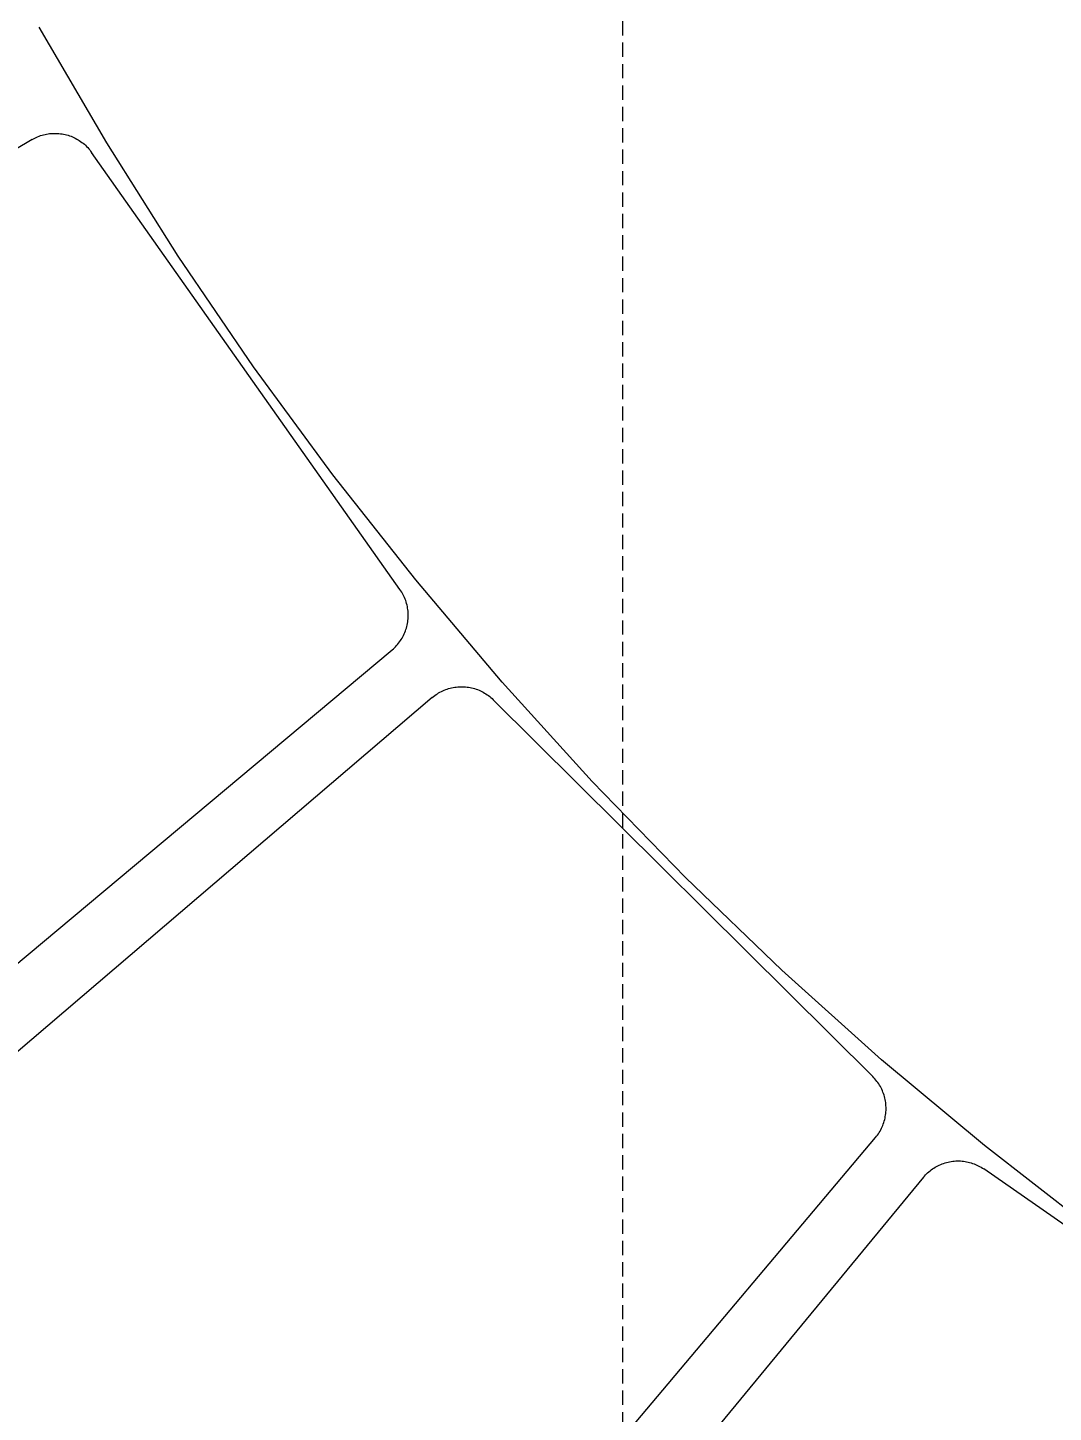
# Model space of a CAD drawing. Header units: millimetres. Extents: x -263 to 4879, y -277 to 2995.
# Drawn here: x 450.2 to 541.5, y 252.1 to 375.4 of the extents above; entities that cross this region are included whole.
import ezdxf

# ---------------------------------------------------------------- set-up
doc = ezdxf.new("R2010")
doc.units = ezdxf.units.MM
doc.linetypes.add('HIDDEN', pattern=[1.905, 1.27, -0.635])
for name, color, linetype, lineweight in [('ZANO_R', 7, 'Continuous', 0), ('ZANO_R_przerywana', 7, 'HIDDEN', 0), ('ZANO_W', 1, 'Continuous', 0)]:
    doc.layers.add(name, color=color, linetype=linetype, lineweight=lineweight)
doc.styles.add('Arial', font='arial.ttf')
doc.styles.get("Standard").update_dxf_attribs({"font": 'ARIALUNI.TTF'})
doc.dimstyles.new('pl i ang', dxfattribs={"dimtxt": 50, "dimasz": 50, "dimexe": 1.25, "dimexo": 0.625, "dimgap": 10, "dimtad": 1, "dimtoh": 1, "dimtxsty": 'Standard', "dimcen": 2.5, "dimclrd": 1, "dimclre": 1, "dimclrt": 1, "dimadec": 0, "dimazin": 0, "dimtfac": 1, "dimtmove": 0, "dimatfit": 3, "dimfxl": 1, "dimarcsym": 1})

# ---------------------------------------------------------------- blocks, each defined once
blk = doc.blocks.new('*D441')
at = {"layer": 'ZANO_W', "color": 1, "lineweight": -2}
for p, q in [((741.71, 888.75), (-154, 888.75)), ((-144, 239.89), (-144, 848.75)), ((741.71, 199.89), (-154, 199.89))]:
    blk.add_line(p, q, dxfattribs=at)
at = {"layer": 'ZANO_W', "color": 1}
for points in [[(-137.33, 848.75), (-150.67, 848.75), (-144, 888.75)], [(-150.67, 239.89), (-137.33, 239.89), (-144, 199.89)]]:
    blk.add_solid(points, dxfattribs=at)
at = {"layer": 'ZANO_W', "color": 1, "insert": (-174.42, 544.32), "char_height": 40, "attachment_point": 5, "rotation": 90, "style": 'Arial'}
blk.add_mtext('689', dxfattribs=at)
blk = doc.blocks.new('*D442')
at = {"layer": 'ZANO_W', "color": 1, "lineweight": -2}
for p, q in [((747.96, 1365.34), (-216.41, 1365.34)), ((-206.41, 1325.34), (-206.41, -236.41)), ((735.9, -276.41), (-216.41, -276.41))]:
    blk.add_line(p, q, dxfattribs=at)
at = {"layer": 'ZANO_W', "color": 1}
for points in [[(-199.74, 1325.34), (-213.08, 1325.34), (-206.41, 1365.34)], [(-213.08, -236.41), (-199.74, -236.41), (-206.41, -276.41)]]:
    blk.add_solid(points, dxfattribs=at)
at = {"layer": 'ZANO_W', "color": 1, "insert": (-236.83, 544.46), "char_height": 40, "attachment_point": 5, "rotation": 90, "style": 'Arial'}
blk.add_mtext('1642', dxfattribs=at)

msp = doc.modelspace()

# ---------------------------------------------------------------- linework, layer by layer
at = {"layer": 'ZANO_R'}
for p, q in [((457.22, 365.09), (451.2, 375.39)), ((450.58, 365.39), (48.46, 128.53)), ((450.58, 365.39), (450.7, 365.46)), ((450.7, 365.46), (450.82, 365.52)), ((450.82, 365.52), (450.95, 365.58)), ((450.95, 365.58), (451.07, 365.64)), ((451.07, 365.64), (451.2, 365.69)), ((451.2, 365.69), (451.33, 365.74)), ((451.33, 365.74), (451.46, 365.78)), ((451.46, 365.78), (451.6, 365.82)), ((451.6, 365.82), (451.73, 365.85)), ((451.73, 365.85), (451.87, 365.88)), ((451.87, 365.88), (452, 365.9)), ((452, 365.9), (452.14, 365.92)), ((452.14, 365.92), (452.28, 365.93)), ((452.28, 365.93), (452.42, 365.94)), ((452.42, 365.94), (452.56, 365.94)), ((452.56, 365.94), (452.69, 365.94)), ((452.69, 365.94), (452.83, 365.94)), ((452.83, 365.94), (452.97, 365.93)), ((452.97, 365.93), (453.11, 365.91)), ((453.11, 365.91), (453.24, 365.89)), ((453.24, 365.89), (453.38, 365.87)), ((453.38, 365.87), (453.52, 365.84)), ((453.52, 365.84), (453.65, 365.81)), ((453.65, 365.81), (453.78, 365.77)), ((453.78, 365.77), (453.92, 365.72)), ((453.92, 365.72), (454.05, 365.68)), ((454.05, 365.68), (454.17, 365.63)), ((454.17, 365.63), (454.3, 365.57)), ((454.3, 365.57), (454.42, 365.51)), ((454.42, 365.51), (454.55, 365.44)), ((454.55, 365.44), (454.67, 365.37)), ((454.67, 365.37), (454.78, 365.3)), ((454.78, 365.3), (454.9, 365.22)), ((454.9, 365.22), (455.01, 365.14)), ((455.01, 365.14), (455.12, 365.06)), ((455.12, 365.06), (455.23, 364.97)), ((455.23, 364.97), (455.33, 364.88)), ((463.59, 355.01), (457.22, 365.09)), ((455.33, 364.88), (455.43, 364.78)), ((455.43, 364.78), (455.53, 364.68)), ((455.53, 364.68), (455.62, 364.58)), ((455.62, 364.58), (455.71, 364.47)), ((455.71, 364.47), (455.79, 364.36)), ((455.79, 364.36), (455.88, 364.25)), ((483.33, 325.33), (455.88, 364.25)), ((470.3, 345.16), (463.59, 355.01)), ((477.35, 335.55), (470.3, 345.16)), ((484.73, 326.18), (477.35, 335.55)), ((492.43, 317.08), (484.73, 326.18)), ((483.41, 325.22), (483.33, 325.33)), ((483.49, 325.1), (483.41, 325.22)), ((483.56, 324.98), (483.49, 325.1)), ((483.62, 324.86), (483.56, 324.98)), ((483.68, 324.73), (483.62, 324.86)), ((483.74, 324.61), (483.68, 324.73)), ((483.79, 324.48), (483.74, 324.61)), ((483.84, 324.35), (483.79, 324.48)), ((483.88, 324.22), (483.84, 324.35)), ((483.92, 324.09), (483.88, 324.22)), ((483.96, 323.95), (483.92, 324.09)), ((483.99, 323.82), (483.96, 323.95)), ((484.01, 323.68), (483.99, 323.82)), ((484.03, 323.54), (484.01, 323.68)), ((484.05, 323.41), (484.03, 323.54)), ((484.06, 323.27), (484.05, 323.41)), ((484.07, 323.13), (484.06, 323.27)), ((484.07, 322.99), (484.07, 323.13)), ((483.82, 321.64), (483.86, 321.77)), ((483.86, 321.77), (483.9, 321.9)), ((483.9, 321.9), (483.94, 322.03)), ((483.94, 322.03), (483.97, 322.17)), ((483.97, 322.17), (484, 322.3)), ((484, 322.3), (484.02, 322.44)), ((484.02, 322.44), (484.04, 322.58)), ((484.04, 322.58), (484.05, 322.71)), ((484.05, 322.71), (484.06, 322.85)), ((484.06, 322.85), (484.07, 322.99)), ((483.12, 320.45), (483.21, 320.55)), ((483.21, 320.55), (483.29, 320.66)), ((483.29, 320.66), (483.37, 320.78)), ((483.37, 320.78), (483.45, 320.89)), ((483.45, 320.89), (483.52, 321.01)), ((483.52, 321.01), (483.59, 321.13)), ((483.59, 321.13), (483.65, 321.25)), ((483.65, 321.25), (483.71, 321.38)), ((483.71, 321.38), (483.77, 321.51)), ((483.77, 321.51), (483.82, 321.64)), ((124.65, 20.54), (482.63, 319.96)), ((482.63, 319.96), (482.74, 320.05)), ((482.74, 320.05), (482.84, 320.14)), ((482.84, 320.14), (482.94, 320.24)), ((482.94, 320.24), (483.03, 320.34)), ((483.03, 320.34), (483.12, 320.45)), ((500.43, 308.24), (492.43, 317.08)), ((486.21, 315.72), (131.33, 12.63)), ((486.21, 315.72), (486.32, 315.81)), ((486.32, 315.81), (486.43, 315.9)), ((486.43, 315.9), (486.54, 315.98)), ((486.54, 315.98), (486.66, 316.05)), ((486.66, 316.05), (486.77, 316.13)), ((486.77, 316.13), (486.89, 316.19)), ((486.89, 316.19), (487.02, 316.26)), ((487.02, 316.26), (487.14, 316.32)), ((487.14, 316.32), (487.27, 316.37)), ((487.27, 316.37), (487.4, 316.42)), ((487.4, 316.42), (487.53, 316.47)), ((487.53, 316.47), (487.66, 316.51)), ((487.66, 316.51), (487.79, 316.55)), ((487.79, 316.55), (487.93, 316.58)), ((487.93, 316.58), (488.06, 316.61)), ((488.06, 316.61), (488.2, 316.64)), ((488.2, 316.64), (488.34, 316.65)), ((488.34, 316.65), (488.47, 316.67)), ((488.47, 316.67), (488.61, 316.68)), ((488.61, 316.68), (488.75, 316.68)), ((488.75, 316.68), (488.89, 316.68)), ((488.89, 316.68), (489.03, 316.68)), ((489.03, 316.68), (489.17, 316.67)), ((489.17, 316.67), (489.3, 316.65)), ((489.3, 316.65), (489.44, 316.63)), ((489.44, 316.63), (489.58, 316.61)), ((489.58, 316.61), (489.71, 316.58)), ((489.71, 316.58), (489.85, 316.55)), ((489.85, 316.55), (489.98, 316.51)), ((489.98, 316.51), (490.11, 316.46)), ((490.11, 316.46), (490.24, 316.42)), ((490.24, 316.42), (490.37, 316.36)), ((490.37, 316.36), (490.5, 316.31)), ((490.5, 316.31), (490.62, 316.25)), ((490.62, 316.25), (490.74, 316.18)), ((490.74, 316.18), (490.86, 316.11)), ((490.86, 316.11), (490.98, 316.04)), ((490.98, 316.04), (491.1, 315.96)), ((491.1, 315.96), (491.21, 315.88)), ((491.21, 315.88), (491.32, 315.8)), ((491.32, 315.8), (491.42, 315.71)), ((491.42, 315.71), (491.53, 315.62)), ((491.53, 315.62), (491.63, 315.52)), ((525.43, 281.96), (491.63, 315.52)), ((508.74, 299.69), (500.43, 308.24)), ((503.13, 305.4), (503.13, 304.1)), ((517.34, 291.43), (508.74, 299.69)), ((526.21, 283.47), (517.34, 291.43)), ((535.36, 275.83), (526.21, 283.47)), ((525.52, 281.86), (525.43, 281.96)), ((525.62, 281.76), (525.52, 281.86)), ((525.71, 281.65), (525.62, 281.76)), ((525.79, 281.54), (525.71, 281.65)), ((525.87, 281.43), (525.79, 281.54)), ((525.95, 281.32), (525.87, 281.43)), ((526.03, 281.2), (525.95, 281.32)), ((526.1, 281.08), (526.03, 281.2)), ((526.16, 280.96), (526.1, 281.08)), ((526.22, 280.84), (526.16, 280.96)), ((526.28, 280.71), (526.22, 280.84)), ((526.33, 280.58), (526.28, 280.71)), ((526.38, 280.45), (526.33, 280.58)), ((526.43, 280.32), (526.38, 280.45)), ((526.46, 280.19), (526.43, 280.32)), ((526.5, 280.05), (526.46, 280.19)), ((526.53, 279.92), (526.5, 280.05)), ((526.55, 279.78), (526.53, 279.92)), ((526.58, 279.65), (526.55, 279.78)), ((526.57, 278.54), (526.58, 278.68)), ((526.59, 279.51), (526.58, 279.65)), ((526.58, 278.68), (526.6, 278.82)), ((526.6, 279.37), (526.59, 279.51)), ((526.61, 279.23), (526.6, 279.37)), ((526.6, 278.82), (526.61, 278.95)), ((526.61, 279.09), (526.61, 279.23)), ((526.61, 278.95), (526.61, 279.09)), ((526.2, 277.36), (526.26, 277.48)), ((526.26, 277.48), (526.31, 277.61)), ((526.31, 277.61), (526.36, 277.74)), ((526.36, 277.74), (526.41, 277.87)), ((526.41, 277.87), (526.45, 278)), ((526.45, 278), (526.49, 278.13)), ((526.49, 278.13), (526.52, 278.27)), ((526.52, 278.27), (526.54, 278.4)), ((526.54, 278.4), (526.57, 278.54)), ((225.12, -80.49), (525.67, 276.55)), ((525.67, 276.55), (525.76, 276.65)), ((525.76, 276.65), (525.84, 276.76)), ((525.84, 276.76), (525.92, 276.88)), ((525.92, 276.88), (526, 276.99)), ((526, 276.99), (526.07, 277.11)), ((526.07, 277.11), (526.14, 277.23)), ((526.14, 277.23), (526.2, 277.36)), ((544.77, 268.5), (535.36, 275.83)), ((530.63, 273.66), (530.74, 273.75)), ((530.74, 273.75), (530.86, 273.82)), ((530.86, 273.82), (530.98, 273.89)), ((530.98, 273.89), (531.1, 273.96)), ((531.1, 273.96), (531.22, 274.03)), ((531.22, 274.03), (531.34, 274.09)), ((531.34, 274.09), (531.47, 274.14)), ((531.47, 274.14), (531.6, 274.19)), ((531.6, 274.19), (531.73, 274.24)), ((531.73, 274.24), (531.86, 274.28)), ((531.86, 274.28), (531.99, 274.32)), ((531.99, 274.32), (532.13, 274.35)), ((532.13, 274.35), (532.26, 274.38)), ((532.26, 274.38), (532.4, 274.41)), ((532.4, 274.41), (532.54, 274.43)), ((532.54, 274.43), (532.68, 274.44)), ((532.68, 274.44), (532.81, 274.45)), ((532.81, 274.45), (532.95, 274.45)), ((532.95, 274.45), (533.09, 274.45)), ((533.09, 274.45), (533.23, 274.45)), ((533.23, 274.45), (533.37, 274.44)), ((533.37, 274.44), (533.5, 274.42)), ((533.5, 274.42), (533.64, 274.4)), ((533.64, 274.4), (533.78, 274.38)), ((533.78, 274.38), (533.91, 274.35)), ((533.91, 274.35), (534.05, 274.32)), ((534.05, 274.32), (534.18, 274.28)), ((534.18, 274.28), (534.31, 274.24)), ((534.31, 274.24), (534.44, 274.19)), ((534.44, 274.19), (534.57, 274.14)), ((534.57, 274.14), (534.7, 274.08)), ((534.7, 274.08), (534.82, 274.02)), ((534.82, 274.02), (534.94, 273.96)), ((534.94, 273.96), (535.06, 273.89)), ((535.06, 273.89), (535.18, 273.82)), ((535.18, 273.82), (535.3, 273.74)), ((574.41, 246.56), (535.3, 273.74)), ((529.93, 273), (233.07, -87.11)), ((529.93, 273), (530.02, 273.1)), ((530.02, 273.1), (530.11, 273.21)), ((530.11, 273.21), (530.21, 273.3)), ((530.21, 273.3), (530.31, 273.4)), ((530.31, 273.4), (530.41, 273.49)), ((530.41, 273.49), (530.52, 273.58)), ((530.52, 273.58), (530.63, 273.66))]:
    msp.add_line(p, q, dxfattribs=at)
at = {"layer": 'ZANO_R_przerywana'}
msp.add_line((503.13, 869.32), (503.13, 219.32), dxfattribs=at)

# ---------------------------------------------------------------- dimensions: what is measured, and where the dimension line sits
at = {"layer": 'ZANO_W'}
for base, p1, p2, picture, middle in [((-206.41, -276.41), (757.96, 1365.34), (745.9, -276.41), '*D442', (-236.83, 544.46)), ((-144, 888.75), (751.71, 199.89), (751.71, 888.75), '*D441', (-174.42, 544.32))]:
    dim = msp.add_linear_dim(base=base, p1=p1, p2=p2, angle=90, dimstyle='pl i ang', override={"dimtxt": 40, "dimasz": 40, "dimexe": 10, "dimexo": 10, "dimtoh": 0, "dimdec": 0, "dimtxsty": 'Arial', "dimtdec": 0, "dimtmove": 1}, dxfattribs=at)
    dim.commit()
    dim.dimension.update_dxf_attribs({"geometry": picture, "text_midpoint": middle})

doc.saveas('drawing.dxf')
